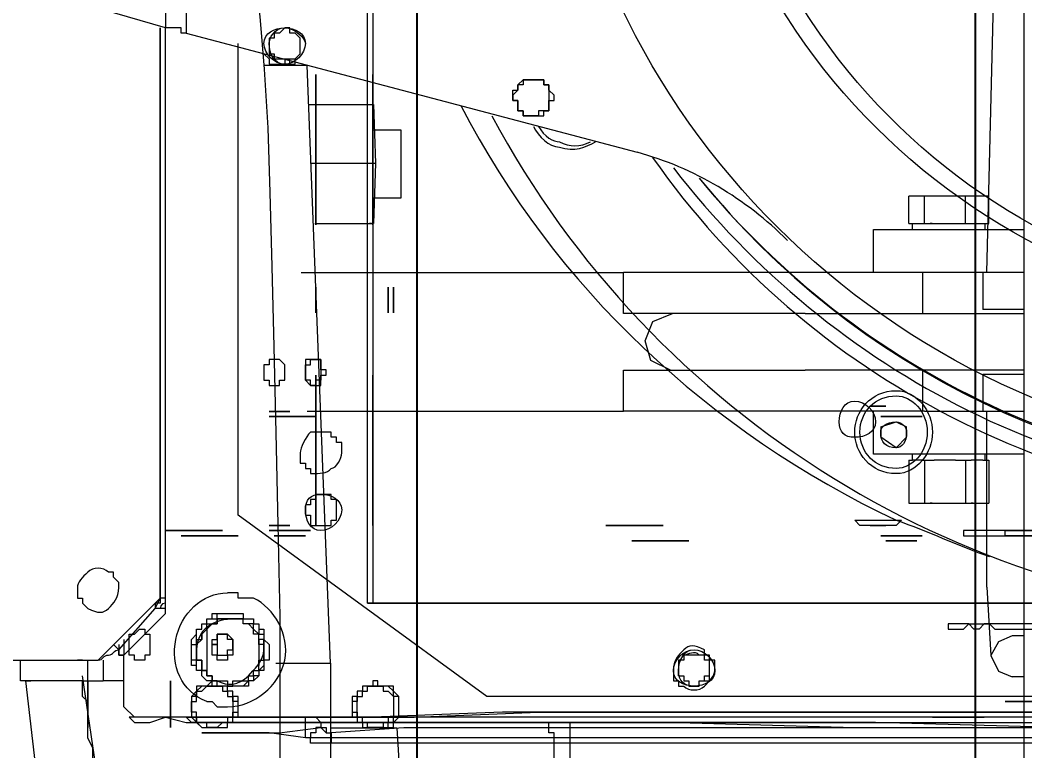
# Model space of a CAD drawing. Header units: millimetres. Extents: x 25083 to 52777, y 24772 to 45779.
# Drawn here: x 38530.2 to 38602.2, y 33710.6 to 33762.9 of the extents above; entities that cross this region are included whole.
import ezdxf

# ---------------------------------------------------------------- set-up
doc = ezdxf.new("R2010")
doc.units = ezdxf.units.MM
doc.layers.add('小车', color=7, linetype='Continuous')
doc.styles.get("Standard").update_dxf_attribs({"font": ''})
doc.styles.get('Standard').set_extended_font_data('SimSun')
doc.dimstyles.new('ISO-25', dxfattribs={"dimtxt": 2.5, "dimasz": 2.5, "dimexe": 1.25, "dimexo": 0.625, "dimtad": 1, "dimtxsty": 'Standard', "dimcen": 2.5, "dimadec": 0, "dimazin": 0, "dimtfac": 1, "dimtmove": 0, "dimatfit": 3, "dimfxl": 1, "dimarcsym": 0})

# ---------------------------------------------------------------- blocks, each defined once
blk = doc.blocks.new('*D925')
at = {"color": 0, "lineweight": -2}
for p, q in [((29677.862, 34881.662), (29677.862, 32448.293)), ((40733.017, 34757.645), (40733.017, 32448.293)), ((29680.362, 32449.543), (40730.517, 32449.543))]:
    blk.add_line(p, q, dxfattribs=at)
at = {"color": 0}
for points in [[(29680.362, 32449.96), (29680.362, 32449.127), (29677.862, 32449.543)], [(40730.517, 32449.127), (40730.517, 32449.96), (40733.017, 32449.543)]]:
    blk.add_solid(points, dxfattribs=at)
at = {"layer": 'DEFPOINTS', "color": 0}
for p in [(29677.862, 34882.287), (40733.017, 34758.27), (40733.017, 32449.543)]:
    blk.add_point(p, dxfattribs=at)
at = {"color": 0, "insert": (35205.439, 32451.628), "char_height": 2.5, "attachment_point": 5}
blk.add_mtext('11055,15', dxfattribs=at)
blk = doc.blocks.new('zw$D2F4')
at = {"color": 7, "lineweight": 5}
for points in [[(537.728, 1011.211), (537.728, 955.135)], [(537.728, 1000.812), (537.728, 956.249)], [(536.242, 960.706), (537.728, 960.706)], [(536.242, 960.334), (526.587, 959.22), (515.075, 956.249), (506.905, 952.907), (501.335, 950.308), (497.25, 948.08), (494.65, 946.594)], [(536.242, 960.334), (536.242, 959.963)], [(526.587, 954.764), (536.614, 956.249)], [(529.929, 955.507), (531.415, 955.507), (532.157, 955.878), (534.757, 955.878), (535.128, 956.249), (536.242, 956.249)], [(536.242, 956.249), (536.242, 955.878)], [(537.728, 956.249), (537.728, 956.621)], [(542.927, 956.621), (542.184, 956.621), (542.184, 956.249), (541.813, 956.249), (541.441, 955.878)], [(536.242, 955.878), (532.9, 955.878)], [(532.9, 955.878), (536.242, 955.878)], [(536.242, 955.878), (536.242, 954.764)], [(536.242, 955.878), (537.728, 955.878)], [(536.242, 953.279), (536.242, 954.764)], [(537.728, 954.764), (536.242, 954.764)], [(542.184, 950.679), (537.728, 955.135)], [(538.842, 954.021), (538.471, 953.65)], [(542.927, 953.65), (543.298, 953.65), (543.67, 954.021), (544.041, 954.021), (544.041, 954.393)], [(533.643, 952.536), (534.386, 953.279), (534.757, 953.279), (535.128, 953.279)], [(535.128, 953.279), (538.099, 953.279)], [(538.099, 953.279), (538.099, 953.65), (538.471, 953.65)], [(538.471, 953.65), (538.099, 953.65), (538.099, 953.279)], [(538.099, 953.279), (541.07, 950.308)], [(538.471, 953.65), (541.441, 951.05)], [(539.213, 953.279), (538.471, 953.279)], [(538.842, 953.279), (538.471, 953.279)], [(533.643, 952.907), (533.272, 952.536), (533.272, 951.422), (533.643, 950.308), (533.272, 948.822), (533.272, 913.543), (532.9, 900.917), (532.9, 832.587), (533.272, 820.332), (533.272, 792.48), (533.272, 792.109), (533.272, 782.825), (533.643, 782.825)], [(533.643, 782.825), (533.643, 801.393), (534.014, 810.677), (534.014, 926.169), (533.643, 935.453), (533.643, 942.88), (533.643, 943.252), (533.643, 952.907)], [(533.643, 951.793), (533.643, 952.536)], [(538.842, 951.422), (538.099, 951.422), (538.099, 951.793), (537.728, 951.793), (537.728, 952.536), (538.099, 952.536), (538.099, 952.907), (538.842, 952.907)], [(538.842, 952.907), (539.585, 952.907), (539.585, 952.536), (539.956, 952.164), (539.956, 951.793), (539.585, 951.793), (539.585, 951.422), (538.842, 951.422)], [(533.643, 789.138), (533.643, 951.793)], [(541.441, 951.05), (542.184, 950.679)], [(541.441, 950.679), (541.441, 951.05)], [(541.813, 951.05), (541.441, 951.05)], [(541.441, 950.308), (541.441, 950.679)], [(542.184, 950.308), (542.184, 950.679), (541.813, 950.679), (541.813, 951.05)], [(542.184, 950.679), (583.034, 950.679)], [(583.034, 950.679), (542.184, 950.679)], [(536.242, 949.936), (535.128, 949.936), (532.9, 949.936)], [(532.9, 949.936), (534.014, 949.936), (534.386, 949.936), (536.242, 949.936)], [(536.242, 949.936), (533.272, 949.936)], [(533.272, 949.936), (536.242, 949.936)], [(541.07, 950.308), (583.034, 950.308)], [(547.012, 950.308), (547.012, 947.708), (547.012, 946.223)], [(547.012, 946.223), (547.012, 948.822), (547.012, 949.194), (547.012, 950.308)], [(547.012, 949.936), (547.012, 946.594)], [(547.012, 946.594), (547.012, 949.936)], [(546.64, 945.109), (546.64, 947.708), (546.64, 948.08), (546.64, 949.194)], [(546.64, 949.194), (546.64, 946.594), (546.64, 945.109)], [(533.643, 786.91), (533.272, 786.91), (533.272, 834.444), (532.9, 847.07), (532.9, 886.434), (533.272, 899.431), (533.272, 938.424), (533.272, 941.024), (533.272, 948.451), (533.643, 948.822)], [(534.386, 948.451), (533.643, 948.451), (533.643, 948.08), (533.272, 948.08), (532.9, 947.708), (532.9, 945.851), (533.272, 945.851), (533.272, 945.48), (533.643, 945.48), (533.643, 945.109), (534.386, 945.109)], [(534.386, 948.451), (533.643, 948.451), (532.9, 947.708), (532.9, 945.851), (533.272, 945.851), (533.272, 945.48), (534.014, 945.48), (534.014, 945.109), (534.386, 945.109)], [(534.386, 945.48), (533.643, 945.48), (533.643, 945.851), (533.272, 945.851), (533.272, 946.223), (532.9, 946.594), (532.9, 947.337), (533.272, 947.337), (533.272, 948.08), (534.014, 948.08), (534.014, 948.451), (534.386, 948.451)], [(533.643, 948.822), (533.643, 932.482), (534.014, 923.57), (534.014, 814.019), (533.643, 804.735), (533.643, 797.308), (533.643, 794.708), (533.643, 786.91)], [(534.386, 945.109), (535.128, 945.109), (535.128, 945.48), (535.5, 945.48), (535.5, 945.851), (535.871, 945.851), (535.871, 947.708), (535.5, 948.08), (535.128, 948.08), (535.128, 948.451), (534.386, 948.451)], [(534.386, 945.109), (534.757, 945.109), (534.757, 945.48), (535.5, 945.48), (535.5, 945.851), (535.871, 945.851), (535.871, 946.594), (536.242, 946.594), (536.242, 946.965), (535.871, 947.337), (535.871, 948.08), (535.5, 948.08), (535.128, 948.451), (534.386, 948.451)], [(534.386, 948.451), (534.757, 948.451), (534.757, 948.08), (535.5, 948.08), (535.5, 947.708), (535.871, 947.337), (535.871, 946.223), (535.5, 946.223), (535.5, 945.851), (535.128, 945.851), (535.128, 945.48), (534.386, 945.48)], [(538.471, 943.252), (537.356, 943.252), (536.985, 943.623), (536.614, 943.623), (536.614, 943.995), (536.242, 943.995), (536.242, 944.366), (535.871, 944.737), (535.871, 946.965), (536.242, 946.965), (536.242, 947.337), (536.614, 947.708), (536.985, 947.708), (536.985, 948.08), (537.356, 948.08), (537.356, 948.451), (538.471, 948.451)], [(538.471, 942.88), (537.728, 942.88), (537.728, 943.252), (536.985, 943.252), (536.985, 943.623), (536.614, 943.623), (536.242, 943.995), (536.242, 944.366), (535.871, 944.366), (535.871, 946.965), (536.242, 946.965), (536.242, 947.337), (536.614, 947.708), (536.985, 947.708), (536.985, 948.08), (537.728, 948.08), (537.728, 948.451), (538.471, 948.451)], [(538.471, 948.451), (539.213, 948.451), (539.585, 948.08), (539.956, 948.08), (539.956, 947.708), (540.327, 947.708), (540.327, 947.337), (540.699, 947.337), (540.699, 946.965), (541.07, 946.965), (541.07, 944.737), (540.699, 944.737), (540.699, 943.995), (540.327, 943.995), (540.327, 943.623), (539.585, 943.623), (539.585, 943.252), (538.471, 943.252)], [(538.471, 948.451), (538.842, 948.451), (538.842, 948.08), (539.956, 948.08), (539.956, 947.708), (540.327, 947.708), (540.327, 947.337), (540.699, 947.337), (540.699, 946.965), (540.699, 946.594), (541.07, 946.594), (541.07, 944.737), (540.699, 944.737), (540.699, 943.995), (540.327, 943.995), (540.327, 943.623), (539.956, 943.623), (539.956, 943.252), (539.213, 943.252), (538.842, 942.88), (538.471, 942.88)], [(546.64, 945.48), (546.64, 948.822)], [(546.64, 948.822), (546.64, 945.48)], [(532.529, 787.652), (532.529, 791.737), (532.157, 793.594), (532.157, 937.681), (532.157, 940.281), (532.529, 942.88), (532.529, 947.708)], [(532.529, 947.708), (532.529, 942.138), (532.9, 939.167), (532.529, 938.796), (532.9, 933.225), (532.9, 798.05), (532.529, 795.451), (532.529, 787.652)], [(538.471, 948.08), (537.728, 948.08), (537.728, 947.708), (536.985, 947.708), (536.985, 947.337), (536.614, 947.337), (536.614, 946.965), (536.242, 946.965), (536.242, 945.851), (535.871, 945.851), (535.871, 945.48), (536.242, 945.48), (536.242, 944.366), (536.614, 944.366), (536.614, 943.995), (536.985, 943.995), (536.985, 943.623), (537.728, 943.623), (537.728, 943.252), (538.471, 943.252)], [(536.242, 946.594), (536.242, 946.965), (536.614, 946.965), (536.614, 947.337), (536.985, 947.337), (536.985, 947.708), (537.728, 947.708), (537.728, 948.08), (538.471, 948.08)], [(538.471, 948.08), (537.728, 948.08), (537.728, 947.708), (536.985, 947.708), (536.985, 947.337), (536.614, 947.337), (536.614, 946.965), (536.242, 946.965), (536.242, 946.594)], [(538.471, 948.08), (539.213, 948.08), (539.213, 947.708), (539.585, 947.708), (539.956, 947.337), (540.327, 947.337), (540.327, 946.965), (540.327, 946.594), (540.699, 946.594), (540.699, 944.737)], [(538.471, 943.252), (539.213, 943.252), (539.213, 943.623), (539.585, 943.623), (539.956, 943.995), (540.327, 943.995), (540.327, 944.366), (540.327, 944.737), (540.699, 944.737), (540.699, 946.594), (540.327, 946.594), (540.327, 946.965), (539.585, 947.708), (539.213, 947.708), (538.842, 948.08), (538.471, 948.08)], [(534.757, 947.337), (534.757, 946.965), (534.386, 946.594), (534.386, 945.851)], [(539.956, 947.337), (536.614, 947.337)], [(538.842, 945.48), (538.099, 945.48), (538.099, 945.851), (537.728, 945.851), (537.728, 946.594), (538.099, 946.594), (538.099, 946.965), (538.842, 946.965)], [(538.842, 946.965), (538.842, 946.594), (538.099, 946.594), (538.099, 946.223), (538.099, 945.851), (538.471, 945.851), (538.471, 945.48), (538.842, 945.48)], [(538.842, 946.965), (539.213, 946.965), (539.213, 946.594), (539.585, 946.594), (539.585, 946.223), (539.585, 945.851), (539.213, 945.48), (538.842, 945.48)], [(538.842, 945.48), (539.213, 945.48), (539.213, 945.851), (539.585, 945.851), (539.585, 946.223), (539.585, 946.594), (538.842, 946.594), (538.842, 946.965)], [(542.184, 943.995), (542.184, 945.109), (542.555, 945.109), (542.555, 945.851)], [(535.128, 927.283), (548.126, 945.109)], [(538.471, 943.252), (538.842, 943.252), (538.842, 943.623), (539.585, 943.623), (539.585, 943.995), (539.956, 943.995), (540.327, 944.366), (540.327, 944.737), (540.699, 944.737)], [(540.327, 944.366), (540.327, 944.737)], [(548.126, 945.109), (581.92, 945.109)], [(539.213, 943.623), (537.356, 943.623)], [(558.524, 943.252), (557.781, 943.252), (557.781, 942.88), (557.41, 942.88), (557.41, 942.509), (557.41, 942.138), (557.781, 942.138), (557.781, 941.766), (558.524, 941.766)], [(558.524, 941.766), (558.895, 941.766), (559.267, 942.138), (559.267, 942.88), (558.895, 942.88), (558.895, 943.252), (558.524, 943.252)], [(581.177, 943.252), (580.805, 942.88), (580.434, 942.88), (580.434, 942.509)], [(546.64, 940.281), (546.64, 942.509)], [(546.64, 942.509), (546.64, 940.281)], [(547.012, 939.91), (547.012, 942.88)], [(547.012, 942.88), (547.012, 939.91)], [(547.012, 941.395), (547.012, 942.509)], [(547.012, 942.509), (547.012, 941.395)], [(547.383, 941.395), (547.383, 942.88)], [(547.383, 942.88), (547.383, 941.395)], [(555.182, 939.538), (555.182, 942.88)], [(555.182, 942.88), (555.182, 939.538)], [(555.182, 939.91), (555.182, 942.88)], [(555.182, 942.88), (555.182, 939.91)], [(555.553, 941.395), (555.553, 942.88)], [(555.553, 942.88), (555.553, 941.395)], [(555.553, 941.395), (555.553, 942.88)], [(555.553, 942.88), (555.553, 941.395)], [(581.92, 942.88), (581.177, 942.88), (581.177, 942.509), (580.805, 942.509), (580.805, 942.138), (580.805, 941.766), (580.434, 941.766), (580.434, 941.395), (580.805, 941.395), (580.805, 941.024), (581.177, 940.652), (581.92, 940.652)], [(580.434, 942.509), (580.434, 941.024), (580.805, 941.024)], [(581.177, 942.509), (580.805, 942.509), (580.805, 942.138)], [(581.92, 940.652), (582.291, 940.652), (582.662, 941.024), (582.662, 941.395), (583.034, 941.395), (583.034, 941.766), (582.662, 942.138), (582.662, 942.509), (582.291, 942.509), (582.291, 942.88), (581.92, 942.88)], [(580.805, 942.138), (580.805, 941.395)], [(552.582, 940.652), (551.839, 940.652), (551.839, 940.281), (551.468, 940.281), (551.468, 939.91), (551.097, 939.91)], [(531.786, 938.424), (531.786, 939.91), (532.157, 939.91), (532.157, 940.281)], [(532.157, 940.281), (533.643, 940.281)], [(532.9, 939.538), (532.529, 939.538), (532.529, 939.91), (532.157, 939.91), (532.157, 940.281)], [(548.497, 940.281), (548.126, 940.281), (548.126, 939.91), (547.383, 939.91), (547.383, 939.538), (547.383, 938.424), (547.755, 938.424), (547.755, 938.053), (548.497, 938.053)], [(548.497, 938.053), (549.24, 938.053), (549.24, 938.424), (549.611, 938.424), (549.611, 939.538), (549.24, 939.538), (549.24, 939.91), (548.869, 939.91), (548.869, 940.281), (548.497, 940.281)], [(558.524, 940.281), (557.781, 940.281), (557.41, 939.91), (557.41, 939.167), (558.153, 939.167), (558.153, 938.796), (558.524, 938.796)], [(558.524, 939.167), (557.781, 939.167), (557.781, 939.538), (557.41, 939.538), (557.41, 939.91), (557.781, 939.91), (557.781, 940.281), (558.524, 940.281)], [(558.524, 938.796), (558.524, 939.167), (559.267, 939.167), (559.267, 939.538), (559.267, 940.281), (558.524, 940.281)], [(558.524, 940.281), (558.895, 940.281), (558.895, 939.91), (559.267, 939.91), (559.267, 939.167), (558.524, 939.167)], [(533.272, 939.167), (532.9, 939.167), (532.9, 939.538)], [(533.272, 939.167), (532.9, 939.167), (532.9, 938.796)], [(533.643, 939.538), (533.272, 939.167)], [(533.272, 923.57), (533.272, 939.167)], [(547.383, 939.538), (551.468, 939.538), (552.582, 939.538), (558.153, 939.538)], [(558.153, 939.538), (553.696, 939.538), (552.954, 939.538), (547.383, 939.538)], [(557.41, 939.538), (547.755, 939.538)], [(547.755, 939.538), (557.41, 939.538)], [(564.466, 939.538), (562.609, 939.538)], [(562.609, 939.538), (564.466, 939.538)], [(564.466, 939.538), (562.609, 939.538)], [(562.609, 939.538), (564.466, 939.538)], [(568.922, 939.538), (573.378, 939.538), (574.121, 939.538), (579.691, 939.538)], [(579.691, 939.538), (575.235, 939.538), (574.492, 939.538), (568.922, 939.538)], [(579.32, 939.538), (569.665, 939.538)], [(569.665, 939.538), (579.32, 939.538)], [(532.9, 938.796), (532.529, 938.796), (532.529, 938.424), (531.786, 938.424)], [(531.786, 922.456), (531.786, 938.424)], [(552.582, 937.681), (553.325, 937.681), (553.325, 938.053), (553.696, 938.053), (553.696, 938.424), (554.068, 938.424)], [(534.386, 936.939), (534.014, 936.939), (534.014, 936.567), (533.272, 936.567), (533.272, 936.196), (532.9, 936.196), (532.9, 933.968), (533.272, 933.968), (533.643, 933.597), (534.386, 933.597)], [(534.386, 936.939), (533.643, 936.939), (533.643, 936.567), (533.272, 936.567), (533.272, 936.196), (532.9, 936.196), (532.9, 934.339), (533.272, 934.339), (533.272, 933.968), (533.643, 933.968), (533.643, 933.597), (534.386, 933.597)], [(534.386, 933.597), (535.128, 933.597), (535.5, 933.968), (535.871, 933.968), (535.871, 934.339), (535.871, 936.196), (535.5, 936.196), (535.5, 936.567), (534.757, 936.567), (534.757, 936.939), (534.386, 936.939)], [(534.386, 933.597), (535.128, 933.597), (535.128, 933.968), (535.5, 933.968), (535.871, 934.339), (535.871, 935.082), (536.242, 935.082), (536.242, 935.453), (535.871, 935.453), (535.871, 936.196), (535.5, 936.196), (535.5, 936.567), (535.128, 936.567), (535.128, 936.939), (534.386, 936.939)], [(534.386, 933.968), (533.643, 933.968), (533.643, 934.339), (533.272, 934.339), (533.272, 934.711), (532.9, 934.711), (532.9, 935.825), (533.272, 935.825), (533.272, 936.196), (533.643, 936.196), (533.643, 936.567), (534.386, 936.567)], [(534.386, 936.567), (535.128, 936.567), (535.128, 936.196), (535.5, 936.196), (535.5, 935.825), (535.871, 935.825), (535.871, 934.711), (535.5, 934.711), (535.5, 934.339), (535.128, 933.968), (534.386, 933.968)], [(541.813, 810.677), (541.813, 935.825)], [(541.813, 935.825), (541.813, 935.453)], [(541.813, 935.825), (621.284, 935.825)], [(541.813, 935.453), (541.813, 922.084)], [(620.912, 935.453), (541.813, 935.453)], [(558.153, 935.453), (547.383, 935.453)], [(547.383, 935.453), (558.153, 935.453)], [(579.691, 935.453), (568.922, 935.453)], [(568.922, 935.453), (579.691, 935.453)], [(564.466, 934.339), (563.723, 934.339), (563.352, 934.339), (562.609, 934.339)], [(562.609, 934.339), (563.352, 934.339), (563.723, 934.339), (564.466, 934.339)], [(564.466, 934.339), (562.609, 934.339)], [(562.609, 934.339), (564.466, 934.339)], [(564.466, 933.968), (563.352, 933.968), (562.609, 933.968)], [(562.609, 933.968), (563.352, 933.968), (564.466, 933.968)], [(564.466, 933.968), (562.609, 933.968)], [(562.609, 933.968), (564.466, 933.968)], [(535.128, 811.048), (535.128, 927.283)], [(577.092, 923.198), (577.092, 923.57), (576.721, 923.57), (576.721, 924.684), (577.092, 924.684), (577.092, 925.055), (577.835, 925.055), (577.835, 925.427), (578.577, 925.427), (578.577, 925.055), (578.949, 925.055), (579.32, 924.684)], [(579.32, 924.684), (578.949, 924.684), (578.949, 925.055), (578.577, 925.055), (578.206, 925.427), (577.835, 925.427), (577.835, 925.055), (577.092, 925.055), (577.092, 924.684), (576.721, 924.684), (576.721, 923.198), (577.092, 923.198)], [(579.32, 924.684), (579.32, 923.198), (578.949, 923.198), (578.949, 922.827), (577.092, 922.827), (577.092, 923.198)], [(577.092, 923.198), (577.092, 922.827), (577.835, 922.827), (577.835, 922.456), (578.206, 922.456), (578.577, 922.827), (578.949, 922.827), (578.949, 923.198), (579.32, 923.198), (579.32, 924.684)], [(531.786, 922.456), (532.529, 922.456), (532.529, 922.827), (533.272, 922.827), (533.272, 923.198), (533.272, 923.57)], [(530.672, 922.456), (531.786, 922.456)], [(541.813, 922.084), (541.813, 810.677)], [(531.786, 921.342), (530.672, 921.342)], [(531.786, 816.618), (531.786, 921.342)], [(533.272, 921.342), (532.529, 921.342), (531.786, 921.342)], [(533.272, 921.342), (533.272, 816.618)], [(547.383, 918.742), (547.383, 916.143), (547.383, 914.657)], [(547.383, 914.657), (547.383, 917.257), (547.383, 917.628), (547.383, 918.742)], [(547.383, 918.371), (547.383, 915.029)], [(547.383, 915.029), (547.383, 918.371)], [(546.269, 912.8), (546.269, 915.4), (546.269, 915.771), (546.269, 916.885)], [(546.269, 916.885), (546.269, 914.286), (546.269, 912.8)], [(546.269, 913.172), (546.269, 916.514)], [(546.269, 916.514), (546.269, 913.172)], [(536.985, 913.914), (536.242, 913.914), (536.242, 913.543), (535.871, 913.543), (535.871, 913.172)], [(536.985, 913.543), (536.614, 913.543), (536.614, 913.172), (536.242, 913.172), (536.242, 912.8), (535.871, 912.8), (535.871, 912.058), (536.242, 912.058), (536.242, 911.315), (536.985, 911.315)], [(536.614, 913.543), (536.614, 913.172), (536.242, 913.172), (536.242, 912.8)], [(536.614, 913.543), (536.985, 913.543)], [(536.985, 913.543), (536.614, 913.543)], [(536.985, 911.315), (537.728, 911.315), (537.728, 911.686), (538.099, 911.686), (538.099, 912.058), (538.099, 913.172), (537.728, 913.172), (537.728, 913.543), (536.985, 913.543)], [(536.242, 912.8), (535.871, 912.8), (535.871, 912.058)], [(535.871, 912.058), (536.242, 912.058), (536.242, 911.686), (536.614, 911.686), (536.614, 911.315), (536.985, 911.315)], [(536.985, 910.944), (537.728, 910.944), (537.728, 911.315), (538.099, 911.315), (538.099, 911.686), (538.471, 911.686)], [(537.728, 911.315), (537.728, 911.686), (538.099, 911.686)], [(536.985, 911.315), (537.728, 911.315)], [(547.383, 899.803), (547.383, 900.546), (547.755, 900.917), (547.755, 898.689)], [(547.755, 898.689), (547.755, 897.575), (547.383, 897.946), (547.383, 899.803)], [(547.383, 899.803), (547.383, 899.06), (547.383, 898.689)], [(547.383, 898.689), (547.383, 899.431), (547.383, 899.803)], [(555.924, 899.803), (555.924, 898.689)], [(555.924, 898.689), (555.924, 899.803)], [(555.924, 899.803), (555.924, 898.689)], [(555.924, 898.689), (555.924, 899.803)], [(546.269, 896.461), (546.269, 898.689)], [(546.269, 898.689), (546.269, 896.461)], [(546.64, 896.089), (546.64, 899.06)], [(546.64, 899.06), (546.64, 896.089)], [(552.954, 897.946), (553.696, 899.06)], [(554.439, 899.06), (553.696, 899.06)], [(554.439, 899.06), (554.81, 897.946)], [(555.182, 896.089), (555.182, 899.06)], [(555.182, 899.06), (555.182, 896.089)], [(555.182, 896.089), (555.182, 899.06)], [(555.182, 899.06), (555.182, 896.089)], [(553.696, 897.203), (552.954, 897.946)], [(554.81, 897.946), (554.439, 897.203)], [(553.696, 897.203), (554.439, 897.203)], [(533.643, 895.347), (533.643, 893.118), (533.643, 892.747), (533.643, 891.633)], [(533.643, 891.633), (533.643, 893.861), (533.643, 894.232), (533.643, 895.347)], [(540.327, 868.237), (540.327, 891.633), (539.956, 892.004), (539.956, 892.376), (540.327, 892.747), (540.327, 893.861), (540.327, 894.232), (539.956, 894.232), (539.956, 893.118), (540.327, 892.747), (540.327, 891.262), (539.956, 890.89), (539.956, 867.866)], [(547.012, 868.237), (547.012, 893.118), (546.64, 893.118), (546.64, 878.264), (546.64, 873.065), (546.64, 867.495)], [(534.757, 852.269), (534.757, 890.148), (534.757, 889.405), (534.757, 884.206)], [(546.64, 867.495), (546.64, 890.148), (547.012, 890.148), (547.012, 877.893), (547.012, 877.521), (547.012, 868.237)]]:
    blk.add_lwpolyline(points, dxfattribs=at)
at = {"color": 7, "lineweight": 0}
for points in [[(583.034, 950.308), (585.633, 959.22)], [(582.662, 948.822), (582.662, 949.194), (583.034, 949.194), (583.034, 950.308)], [(593.06, 950.308), (583.034, 950.308)], [(582.662, 948.822), (574.121, 916.514)], [(592.689, 948.822), (582.662, 948.822)]]:
    blk.add_lwpolyline(points, dxfattribs=at)
at = {"color": 7, "lineweight": 5}
for points in [[(536.242, 959.963), (536.242, 960.334), (536.242, 960.334), (536.242, 960.706)], [(536.242, 960.334), (536.242, 960.334), (536.242, 960.334), (536.242, 960.334)], [(536.242, 956.621), (536.242, 957.735), (536.242, 958.849), (536.242, 959.963)], [(536.242, 956.249), (536.242, 956.249), (536.242, 956.621), (536.242, 956.621)], [(537.728, 956.249), (537.728, 955.878), (537.728, 955.507), (537.728, 955.135)], [(544.041, 955.878), (543.67, 956.249), (543.298, 956.621), (542.927, 956.621)], [(541.441, 955.878), (541.07, 955.135), (541.07, 954.764), (541.441, 954.393)], [(544.041, 954.393), (544.412, 954.764), (544.412, 955.507), (544.041, 955.878)], [(537.728, 955.135), (537.728, 954.764), (538.099, 954.764), (538.099, 954.393)], [(537.728, 955.135), (537.728, 955.135), (537.728, 955.135), (537.728, 955.135)], [(538.099, 954.393), (538.099, 954.021), (538.471, 954.021), (538.471, 953.65)], [(541.441, 954.393), (541.813, 954.021), (542.184, 953.65), (542.927, 953.65)], [(538.471, 953.279), (538.471, 953.279), (538.099, 953.279), (538.099, 953.279)], [(538.842, 953.65), (538.842, 953.65), (538.471, 953.65), (538.471, 953.65)], [(541.441, 950.679), (541.441, 950.679), (541.441, 950.679), (541.441, 951.05)], [(541.813, 950.308), (541.813, 950.679), (541.441, 950.679), (541.441, 950.679)], [(534.757, 947.337), (535.5, 949.194), (537.356, 949.936), (539.213, 949.565)], [(539.213, 949.565), (541.07, 949.194), (542.555, 947.708), (542.555, 945.851)], [(540.327, 946.965), (539.956, 947.708), (539.213, 948.08), (538.471, 948.08)], [(540.699, 944.737), (540.699, 945.48), (540.699, 946.223), (540.327, 946.965)], [(536.242, 946.594), (535.871, 945.851), (535.871, 945.109), (536.614, 944.366)], [(534.386, 945.851), (534.386, 943.995), (535.871, 942.138), (537.728, 941.766)], [(540.327, 944.737), (540.327, 944.737), (540.327, 944.737), (540.327, 944.737)], [(536.614, 944.366), (536.985, 943.995), (537.728, 943.252), (538.471, 943.252)], [(537.728, 941.766), (539.585, 941.395), (541.441, 942.509), (542.184, 943.995)], [(580.805, 941.395), (580.805, 941.395), (580.805, 941.395), (580.805, 941.395)], [(554.068, 939.91), (553.696, 940.281), (552.954, 940.652), (552.582, 940.652)], [(551.097, 939.91), (551.097, 939.167), (551.097, 938.796), (551.468, 938.424)], [(554.068, 938.424), (554.068, 938.796), (554.068, 939.538), (554.068, 939.91)], [(551.468, 938.424), (551.468, 938.053), (552.211, 937.681), (552.582, 937.681)], [(577.463, 929.14), (564.466, 922.456), (554.068, 911.315), (547.755, 897.946)], [(576.721, 926.912), (555.182, 915.4), (541.07, 892.747), (540.699, 868.237)], [(575.978, 923.941), (575.235, 923.57), (574.492, 922.827), (574.492, 922.084)], [(533.272, 921.342), (533.272, 922.084), (533.272, 922.827), (533.272, 923.57)], [(552.954, 876.036), (557.781, 903.145), (581.177, 923.198), (609.029, 923.198)], [(575.978, 923.57), (575.235, 923.198), (574.864, 922.456), (574.864, 922.084)], [(531.786, 921.342), (531.786, 921.713), (531.786, 922.084), (531.786, 922.456)], [(574.492, 922.084), (574.121, 920.97), (574.492, 920.228), (574.864, 919.485)], [(574.864, 922.084), (574.492, 921.342), (574.492, 920.599), (574.864, 919.856)], [(573.75, 915.4), (557.781, 904.259), (548.497, 885.691), (548.497, 866.381)], [(538.471, 913.172), (538.099, 913.543), (537.728, 913.914), (536.985, 913.914)], [(573.007, 913.914), (558.153, 902.402), (549.24, 884.948), (549.611, 866.009)], [(535.871, 913.172), (535.5, 912.8), (535.5, 912.058), (535.871, 911.686)], [(538.099, 913.172), (537.728, 913.543), (537.356, 913.543), (536.985, 913.543)], [(538.099, 912.058), (538.471, 912.429), (538.099, 912.8), (538.099, 913.172)], [(538.471, 911.686), (538.842, 912.429), (538.842, 912.8), (538.471, 913.172)], [(535.871, 911.686), (536.242, 911.315), (536.614, 910.944), (536.985, 910.944)], [(538.099, 911.686), (538.099, 911.686), (538.099, 912.058), (538.099, 912.058)], [(538.099, 912.058), (538.099, 912.058), (538.099, 912.058), (538.099, 912.058)], [(572.264, 912.058), (558.153, 900.546), (550.354, 883.463), (550.354, 865.638)], [(572.264, 912.058), (558.524, 900.917), (550.354, 884.206), (550.354, 866.381)], [(547.755, 897.946), (547.012, 895.718), (545.898, 893.49), (545.155, 891.262)]]:
    blk.add_open_spline(points, degree=3, dxfattribs=at)
for points in [[(581.92, 943.252), (581.177, 943.252), (580.434, 942.509), (580.434, 941.766), (580.434, 941.024), (581.177, 940.281), (581.92, 940.281), (582.662, 940.281), (583.034, 941.024), (583.034, 941.766), (583.034, 942.509), (582.662, 943.252), (581.92, 943.252)], [(581.92, 942.88), (581.177, 942.88), (580.434, 942.509), (580.434, 941.766), (580.434, 941.024), (581.177, 940.281), (581.92, 940.281), (582.291, 940.281), (583.034, 941.024), (583.034, 941.766), (583.034, 942.509), (582.291, 942.88), (581.92, 942.88)], [(548.497, 940.281), (547.755, 940.281), (547.012, 939.91), (547.012, 939.167), (547.012, 938.424), (547.755, 937.681), (548.497, 937.681), (549.24, 937.681), (549.611, 938.424), (549.611, 939.167), (549.611, 939.91), (549.24, 940.281), (548.497, 940.281)], [(548.497, 940.281), (547.755, 940.281), (547.012, 939.91), (547.012, 939.167), (547.012, 938.424), (547.755, 937.681), (548.497, 937.681), (549.24, 937.681), (549.611, 938.424), (549.611, 939.167), (549.611, 939.91), (549.24, 940.281), (548.497, 940.281)], [(536.985, 913.914), (536.242, 913.914), (535.871, 913.172), (535.871, 912.429), (535.871, 911.686), (536.242, 910.944), (536.985, 910.944), (537.728, 910.944), (538.471, 911.686), (538.471, 912.429), (538.471, 913.172), (537.728, 913.914), (536.985, 913.914)], [(536.985, 913.543), (536.242, 913.543), (535.871, 913.172), (535.871, 912.429), (535.871, 911.686), (536.242, 910.944), (536.985, 910.944), (537.728, 910.944), (538.471, 911.686), (538.471, 912.429), (538.471, 913.172), (537.728, 913.543), (536.985, 913.543)], [(609.029, 913.172), (583.034, 913.172), (562.238, 892.004), (562.238, 866.381), (562.238, 840.757), (583.034, 819.589), (609.029, 819.589), (634.653, 819.589), (655.449, 840.757), (655.449, 866.381), (655.449, 892.004), (634.653, 913.172), (609.029, 913.172)], [(609.029, 911.686), (583.776, 911.686), (563.352, 891.633), (563.352, 866.381), (563.352, 841.128), (583.776, 821.075), (609.029, 821.075), (633.91, 821.075), (654.335, 841.128), (654.335, 866.381), (654.335, 891.633), (633.91, 911.686), (609.029, 911.686)], [(554.81, 902.031), (554.068, 902.031), (553.696, 901.66), (553.696, 900.917), (553.696, 900.174), (554.068, 899.431), (554.81, 899.431), (555.553, 899.431), (556.296, 900.174), (556.296, 900.917), (556.296, 901.66), (555.553, 902.031), (554.81, 902.031)], [(554.81, 902.031), (554.068, 902.031), (553.696, 901.66), (553.696, 900.917), (553.696, 900.174), (554.068, 899.431), (554.81, 899.431), (555.553, 899.431), (556.296, 900.174), (556.296, 900.917), (556.296, 901.66), (555.553, 902.031), (554.81, 902.031)], [(554.068, 900.917), (552.582, 900.917), (551.097, 899.803), (551.097, 897.946), (551.097, 896.461), (552.582, 895.347), (554.068, 895.347), (555.553, 895.347), (557.038, 896.461), (557.038, 897.946), (557.038, 899.803), (555.553, 900.917), (554.068, 900.917)], [(554.068, 900.546), (552.582, 900.546), (551.468, 899.431), (551.468, 897.946), (551.468, 896.832), (552.582, 895.718), (554.068, 895.718), (555.553, 895.718), (556.667, 896.832), (556.667, 897.946), (556.667, 899.431), (555.553, 900.546), (554.068, 900.546)], [(554.068, 899.06), (553.325, 899.06), (552.954, 898.689), (552.954, 897.946), (552.954, 897.575), (553.325, 897.203), (554.068, 897.203), (554.439, 897.203), (554.81, 897.575), (554.81, 897.946), (554.81, 898.689), (554.439, 899.06), (554.068, 899.06)]]:
    blk.add_open_spline(points, degree=3, knots=[0, 0, 0, 0, 1, 1, 1, 2, 2, 2, 3, 3, 3, 4, 4, 4, 4], dxfattribs=at)
at = {"color": 7, "lineweight": 0}
blk.add_open_spline([(567.808, 905.745), (570.779, 908.715), (573.007, 912.429), (574.121, 916.514)], degree=3, dxfattribs=at)
blk = doc.blocks.new('A$C1A4175F5')
at = {"layer": '小车', "color": 7, "lineweight": 0}
for points in [[(992.358, 232.516), (992.358, 773.421)], [(1057.592, 572.961), (1054.232, 572.401), (1051.292, 570.721), (1049.333, 568.482), (1048.353, 566.522), (1047.653, 563.862), (1047.373, 561.482), (1047.093, 558.543), (1046.813, 555.043), (1046.533, 550.843), (1046.393, 546.224), (1046.253, 540.904), (1046.113, 535.165), (1045.973, 529.006), (1045.833, 522.426), (1045.693, 515.847), (1045.693, 508.708), (1045.693, 494.709)], [(995.018, 540.485), (994.458, 563.722)], [(1042.053, 512.487), (1043.733, 555.323)], [(1043.733, 555.323), (1046.813, 555.323)], [(1038.974, 552.523), (1038.834, 548.324)], [(1043.593, 552.523), (1038.974, 552.523)], [(1038.974, 550.703), (1037.014, 550.703)], [(1037.014, 550.703), (1037.014, 550.564), (1037.014, 550.424), (1037.014, 550.144), (1037.014, 549.864), (1037.014, 549.584), (1037.014, 549.164), (1037.014, 548.744), (1037.014, 548.324)], [(1037.014, 548.324), (1037.014, 547.764), (1037.014, 547.344), (1037.014, 547.064), (1037.014, 546.644), (1037.014, 546.364), (1037.014, 546.084), (1037.014, 545.944), (1037.014, 545.804)], [(1038.834, 548.324), (1038.974, 543.984)], [(1043.453, 548.324), (1038.834, 548.324)], [(994.878, 543.984), (994.878, 545.944)], [(994.878, 545.944), (996.558, 545.944)], [(996.558, 545.944), (999.498, 545.944)], [(996.558, 543.984), (996.558, 545.944)], [(999.498, 543.984), (999.498, 545.944)], [(999.498, 545.944), (1000.618, 545.944)], [(1000.618, 543.984), (1000.618, 545.944)], [(1037.014, 545.804), (1038.974, 545.804)], [(995.298, 543.984), (994.878, 543.984)], [(995.158, 543.984), (995.158, 543.564)], [(996.138, 543.984), (995.298, 543.984)], [(996.558, 543.984), (996.138, 543.984)], [(997.258, 543.984), (996.558, 543.984)], [(998.798, 543.984), (997.258, 543.984)], [(999.498, 543.984), (998.798, 543.984)], [(998.938, 543.984), (999.078, 543.984)], [(999.638, 543.984), (999.498, 543.984)], [(1000.338, 543.984), (999.638, 543.984)], [(1000.618, 543.984), (1000.338, 543.984)], [(1000.338, 543.564), (1000.338, 543.984)], [(1043.173, 543.984), (1038.974, 543.984)], [(1039.114, 543.984), (1039.254, 543.984)], [(1000.338, 543.564), (992.358, 543.564)], [(1003.137, 543.564), (1000.338, 543.564)], [(1003.137, 540.485), (1003.137, 543.564)], [(992.358, 540.485), (995.298, 540.485)], [(995.298, 540.485), (999.498, 540.485)], [(995.298, 540.485), (995.298, 537.825)], [(995.718, 540.485), (995.858, 540.485)], [(999.498, 540.485), (999.638, 540.485)], [(999.638, 540.485), (1001.457, 540.485)], [(999.638, 540.485), (999.638, 537.545)], [(1001.457, 540.485), (1002.717, 540.485)], [(1002.717, 540.485), (1008.037, 540.485)], [(1008.037, 540.485), (1010.976, 540.485)], [(1010.976, 540.485), (1021.055, 540.485)], [(1044.153, 540.485), (1021.055, 540.485)], [(1021.055, 537.545), (1021.055, 540.485)], [(992.358, 537.825), (995.298, 537.825)], [(1008.037, 537.545), (992.358, 537.545)], [(1008.037, 537.545), (1010.976, 537.545)], [(1010.976, 537.545), (1021.055, 537.545)], [(1017.696, 533.485), (1019.096, 534.185), (1019.516, 535.585), (1018.956, 536.985), (1017.556, 537.545)], [(992.358, 533.485), (1008.037, 533.485)], [(995.298, 533.205), (992.358, 533.205)], [(995.298, 533.205), (995.298, 530.546)], [(999.638, 533.485), (999.638, 530.546)], [(1003.837, 533.485), (1003.977, 533.485)], [(1007.057, 533.485), (1007.197, 533.485)], [(1010.976, 533.485), (1008.037, 533.485)], [(1021.055, 533.485), (1010.976, 533.485)], [(1021.055, 530.546), (1021.055, 533.485)], [(995.298, 530.546), (992.358, 530.546)], [(995.018, 517.947), (995.018, 530.546)], [(999.498, 530.546), (995.298, 530.546)], [(999.498, 530.546), (999.638, 530.546)], [(999.638, 530.546), (1001.457, 530.546)], [(999.778, 530.546), (999.918, 530.546)], [(1001.457, 530.546), (1002.717, 530.546)], [(1002.717, 530.546), (1008.037, 530.546)], [(1003.137, 527.466), (1003.137, 530.546)], [(1008.037, 530.546), (1010.976, 530.546)], [(1010.976, 530.546), (1021.055, 530.546)], [(1043.733, 530.546), (1021.055, 530.546)], [(992.358, 527.466), (1000.338, 527.466)], [(995.298, 527.046), (994.878, 527.046)], [(994.878, 527.046), (994.878, 523.966)], [(995.158, 527.466), (995.158, 527.046)], [(995.298, 527.046), (996.138, 527.046)], [(995.718, 527.466), (995.858, 527.466)], [(996.558, 527.046), (996.138, 527.046)], [(997.258, 527.046), (996.558, 527.046)], [(996.558, 527.046), (996.558, 523.966)], [(997.258, 527.046), (998.798, 527.046)], [(999.498, 527.046), (998.798, 527.046)], [(999.638, 527.046), (999.498, 527.046)], [(999.498, 527.046), (999.498, 523.966)], [(999.638, 527.046), (1000.338, 527.046)], [(999.778, 527.466), (999.918, 527.466)], [(1000.338, 527.466), (1003.137, 527.466)], [(1000.338, 527.046), (1000.338, 527.466)], [(1000.618, 527.046), (1000.338, 527.046)], [(1000.618, 527.046), (1000.618, 523.966)], [(996.558, 523.966), (994.878, 523.966)], [(995.998, 523.966), (996.138, 523.966)], [(999.498, 523.966), (996.558, 523.966)], [(998.938, 523.966), (999.078, 523.966)], [(1000.618, 523.966), (999.498, 523.966)], [(995.018, 517.947), (994.738, 513.047)], [(992.358, 514.447), (993.198, 514.447)], [(993.198, 514.447), (994.178, 514.027), (994.738, 513.047)], [(994.738, 513.047), (994.178, 511.927), (993.198, 511.508)], [(1045.973, 512.487), (1042.053, 512.487)], [(1042.053, 512.487), (1042.053, 493.449)], [(992.358, 511.508), (993.198, 511.508)], [(1037.294, 507.868), (1037.154, 505.488)], [(1042.053, 507.868), (1037.294, 507.868)]]:
    blk.add_lwpolyline(points, dxfattribs=at)
blk = doc.blocks.new('zw$50CE')
blk.add_blockref('zw$D2F4', (22.01, 103.569))
at = {"layer": '小车', "ltscale": 10, "xscale": -1, "rotation": 270}
blk.add_blockref('A$C1A4175F5', (47.032, 0), dxfattribs=at)

msp = doc.modelspace()

# ---------------------------------------------------------------- linework, layer by layer
for p, q in [((38558.63, 33290.649), (38558.63, 34123.983)), ((38558.63, 33301.542), (38558.63, 33745.5))]:
    msp.add_line(p, q)
at = {"ltscale": 15}
msp.add_lwpolyline([(38518.63, 33273.983), (38518.63, 34140.649), (38598.63, 34140.649), (38598.63, 33273.983)], close=True, dxfattribs=at)

# ---------------------------------------------------------------- block references
at = {"rotation": 90}
msp.add_blockref('zw$50CE', (39594.481, 33157.316), dxfattribs=at)

# ---------------------------------------------------------------- dimensions: what is measured, and where the dimension line sits
dim = msp.add_linear_dim(base=(40733.0166, 32449.5434), p1=(29677.8617, 34882.2868), p2=(40733.0166, 34758.2702), dimstyle='ISO-25')
dim.commit()
dim.dimension.update_dxf_attribs({"geometry": '*D925', "text_midpoint": (35205.4391, 32449.5434), "dimtype": 160})

doc.saveas('drawing.dxf')
